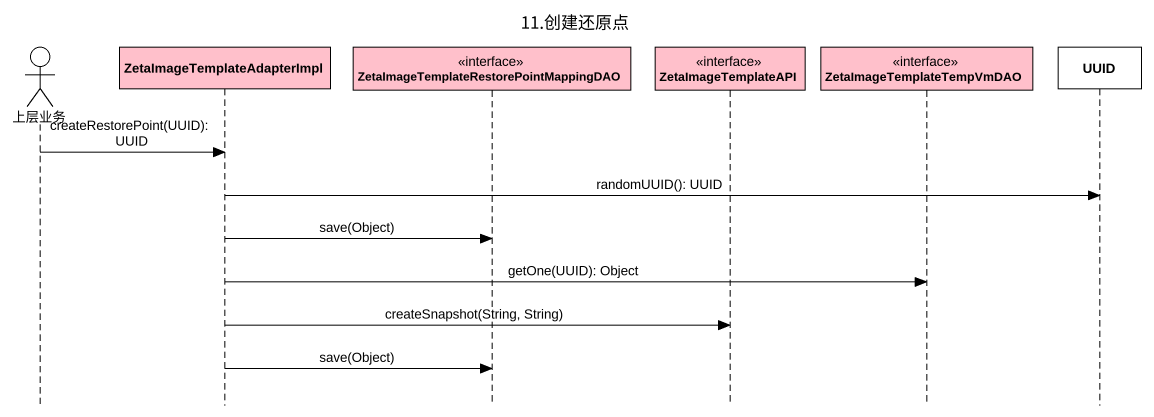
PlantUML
@startuml
title 11.创建还原点
hide footbox
actor 上层业务 #FFFFFF
participant ZetaImageTemplateAdapterImpl #FFC0CB
participant "ZetaImageTemplateRestorePointMappingDAO" as ZetaImageTemplateRestorePoin <<interface>> #FFC0CB
participant ZetaImageTemplateAPI <<interface>> #FFC0CB
participant ZetaImageTemplateTempVmDAO <<interface>> #FFC0CB
participant UUID #FFFFFF

上层业务 -> ZetaImageTemplateAdapterImpl : createRestorePoint(UUID): UUID
ZetaImageTemplateAdapterImpl -> UUID : randomUUID(): UUID
ZetaImageTemplateAdapterImpl -> ZetaImageTemplateRestorePoin : save(Object)
ZetaImageTemplateAdapterImpl -> ZetaImageTemplateTempVmDAO : getOne(UUID): Object
ZetaImageTemplateAdapterImpl -> ZetaImageTemplateAPI : createSnapshot(String, String)
ZetaImageTemplateAdapterImpl -> ZetaImageTemplateRestorePoin : save(Object)
@enduml
